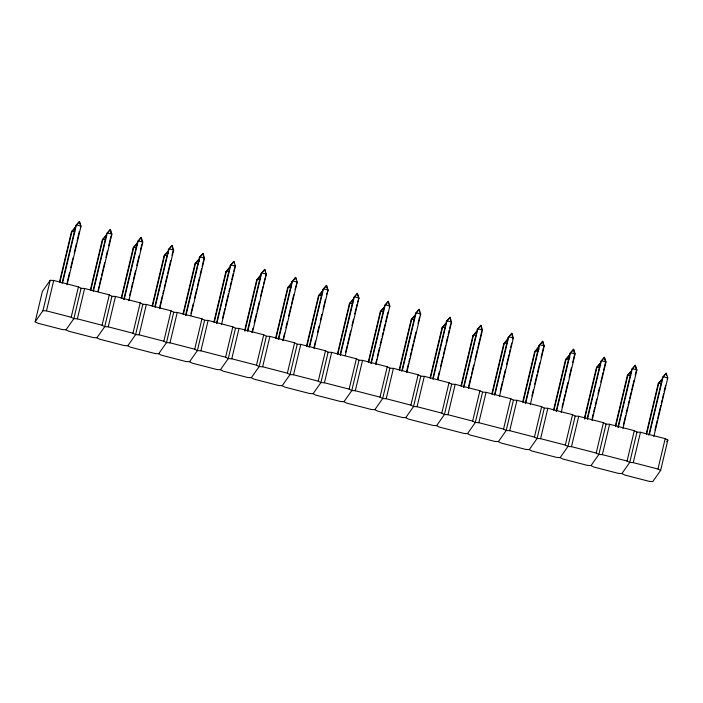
<?xml version="1.0" encoding="UTF-8"?>
<svg xmlns="http://www.w3.org/2000/svg" width="703" height="703" viewBox="0 0 703 703"><rect width="100%" height="100%" fill="white"/><g stroke="black" fill="none" stroke-linecap="round" stroke-linejoin="round"><path stroke-width="1.05" d="M35.15 321.798L42.391 291.411L50.194 280.304L53.718 280.479L78.428 286.877L81.082 288.292L84.606 288.467L109.308 294.865L111.962 296.279L115.485 296.455L140.196 302.852L142.85 304.267L146.365 304.443L171.075 310.84L173.729 312.255L177.253 312.431L201.954 318.828L204.608 320.243L208.132 320.419L232.842 326.816L235.496 328.231L239.02 328.406L263.722 334.804L266.375 336.219L269.899 336.394L294.601 342.792L297.255 344.206L300.779 344.382L325.489 350.779L328.143 352.194L331.667 352.379L356.368 358.767L359.022 360.182L362.546 360.367L387.256 366.755L389.91 368.17L393.425 368.354L418.136 374.743L420.789 376.158L424.313 376.342L449.015 382.731L451.669 384.146L455.192 384.33L479.903 390.719L482.557 392.133L486.081 392.318L510.782 398.706L513.436 400.121L516.96 400.306L541.662 406.694L544.315 408.109L547.839 408.294L572.55 414.682L575.203 416.097L578.727 416.281L603.429 422.67L606.083 424.085L609.606 424.269L634.317 430.658L636.971 432.073L640.486 432.257L665.196 438.646L667.85 440.06L660.609 470.439L652.806 481.555L649.282 481.37L624.572 474.982L621.918 473.567L618.394 473.383L593.692 466.994L591.038 465.579L587.515 465.395L562.804 459.006L560.15 457.591L556.635 457.407L531.925 451.018L529.271 449.604L525.747 449.419L501.046 443.031L498.392 441.616L494.868 441.431L470.158 435.043L467.504 433.628L463.98 433.443L439.278 427.055L436.625 425.64L433.101 425.456L408.399 419.067L405.745 417.652L402.221 417.468L377.511 411.079L374.857 409.664L371.333 409.48L346.632 403.091L343.978 401.677L340.454 401.492L315.744 395.104L313.09 393.689L309.575 393.504L284.864 387.116L282.211 385.701L278.687 385.516L253.985 379.128L251.331 377.713L247.808 377.529L223.097 371.14L220.443 369.725L216.919 369.541L192.218 363.152L189.564 361.737L186.04 361.553L161.339 355.164L158.685 353.75L155.161 353.565L130.45 347.177L127.797 345.762L124.273 345.577L99.571 339.189L96.917 337.774L93.394 337.589L68.683 331.201L66.029 329.786L62.514 329.602L37.804 323.213L35.15 321.798L42.962 310.682L50.194 280.304M42.962 310.682L46.486 310.867L53.718 280.479M59.465 282.14L71.398 232.043L75.124 227.623L71.398 232.043M59.86 282.281L72.049 231.111L74.826 231.832M62.022 283.432L75.739 225.865L79.465 221.445L81.021 226.138L67.057 284.768M62.672 282.509L76.39 224.942L81.021 226.138L80.37 227.069M67.163 282.501L69.448 272.905M70.722 267.571L73.007 257.983M74.272 252.649L76.565 243.053M77.066 240.927L79.351 231.331M660.609 470.439L657.955 469.024L633.254 462.636L629.73 462.451L627.076 461.036L602.366 454.648L598.851 454.463L596.197 453.048L571.486 446.66L567.962 446.475L565.309 445.061L540.607 438.672L537.083 438.487L534.429 437.073L509.719 430.684L506.195 430.5L503.541 429.085L478.84 422.696L475.316 422.512L472.662 421.097L447.96 414.708L444.437 414.524L441.783 413.109L417.072 406.721L413.549 406.536L410.895 405.121L386.193 398.733L382.669 398.548L380.015 397.133L355.305 390.745L351.79 390.56L349.136 389.146L324.426 382.757L320.902 382.573L318.248 381.158L293.546 374.769L290.023 374.585L287.369 373.17L262.658 366.781L259.135 366.597L256.481 365.182L231.779 358.794L228.255 358.609L225.601 357.194L200.9 350.806L197.376 350.621L194.722 349.206L170.012 342.818L166.488 342.633L163.834 341.219L139.132 334.83L135.609 334.646L132.955 333.231L108.244 326.842L104.729 326.658L102.076 325.243L77.365 318.854L73.841 318.67L71.188 317.255L78.428 286.877M81.082 288.292L73.841 318.67L66.029 329.786M77.365 318.854L84.606 288.467M90.344 290.128L102.278 240.031L106.012 235.61L106.628 237.482M90.74 290.269L102.928 239.099L105.714 239.82M93.165 290.357L106.619 233.853L110.345 229.433L111.9 234.125L98.192 291.692M93.306 291.56L107.269 232.93L111.9 234.125M98.051 290.488L99.061 286.218M99.571 284.091L101.091 277.694M101.601 275.558L104.65 262.773M105.916 257.439L107.445 251.041M108.71 245.716L110.995 236.12M102.076 325.243L109.308 294.865M111.962 296.279L104.729 326.658L96.917 337.774M108.244 326.842L115.485 296.455M121.224 298.116L133.166 248.018L136.892 243.598L137.516 245.47M121.628 298.257L133.816 247.087L136.593 247.808M123.79 299.408L137.507 241.841L141.233 237.421L142.788 242.113L128.816 300.743M124.185 299.548L138.157 240.918L142.788 242.113M129.695 295.278L130.705 291.016M131.215 288.88L132.735 282.483M133.245 280.348L135.53 270.76M136.804 265.426L139.089 255.83M140.354 250.505L141.883 244.108M132.955 333.231L140.196 302.852M142.85 304.267L135.609 334.646L127.797 345.762M139.132 334.83L146.365 304.443M152.112 306.104L164.045 256.006L167.771 251.586L168.395 253.458M152.507 306.244L164.695 255.075L167.481 255.795M154.924 306.332L168.386 249.829L172.112 245.409L173.667 250.101L159.704 308.731M155.073 307.536L169.036 248.906L173.667 250.101M159.809 306.464L162.349 295.805M162.859 293.669L163.623 290.471M164.133 288.335L165.143 284.074M165.653 281.947L167.173 275.55M167.683 273.414L170.732 260.62M172.007 255.294L173.017 251.033M163.834 341.219L171.075 310.84M173.729 312.255L166.488 342.633L158.685 353.75M170.012 342.818L177.253 312.431M182.991 314.092L194.933 263.994L198.659 259.574L199.283 261.446M183.386 314.232L195.583 263.063L198.36 263.783M185.557 315.383L199.265 257.816L203 253.396L204.555 258.089L190.838 315.656M185.952 315.524L199.916 256.894L204.555 258.089M190.952 313.38L193.237 303.793M194.503 298.459L196.787 288.863M197.297 286.736L199.582 277.14M200.091 275.005L201.612 268.608M202.121 266.481L203.905 259.02M194.722 349.206L201.954 318.828M204.608 320.243L197.376 350.621L189.564 361.737M200.9 350.806L208.132 320.419M213.879 322.079L225.812 271.982L229.538 267.562L225.812 271.982M214.274 322.22L226.463 271.05L229.24 271.771M216.436 323.371L230.153 265.804L233.879 261.384L235.435 266.077L221.463 324.707M216.832 323.512L230.804 264.882L235.435 266.077M222.596 318.169L224.881 308.582M225.391 306.446L228.431 293.652M228.941 291.525L229.705 288.327M230.215 286.191L231.225 281.929M231.735 279.794L233.255 273.397M233.765 271.27L234.784 267.008M225.601 357.194L232.842 326.816M235.496 328.231L228.255 358.609L220.443 369.725M231.779 358.794L239.02 328.406M244.758 330.067L256.692 279.97L260.418 275.55L256.692 279.97M244.899 331.28L257.342 279.038L260.128 279.759M247.57 330.296L261.033 273.792L264.759 269.372L266.314 274.065L252.351 332.695M247.72 331.5L261.683 272.869L266.314 274.065L263.379 284.583M251.955 332.554L252.966 328.292M254.24 322.967L256.525 313.371M257.034 311.236L259.319 301.64M260.585 296.315L262.869 286.719M256.481 365.182L263.722 334.804M266.375 336.219L259.135 366.597L251.331 377.713M262.658 366.781L269.899 336.394M275.638 338.055L287.58 287.958L291.306 283.537L287.58 287.958M276.042 338.196L288.23 287.026L291.007 287.747M278.203 339.347L291.912 281.78L295.647 277.36L297.202 282.052L283.23 340.683M278.599 339.487L292.571 280.857L297.202 282.052L295.023 289.372M282.834 340.542L284.61 333.081M285.884 327.756L287.404 321.359M288.678 316.025L290.963 306.429M291.473 304.302L293.757 294.706M287.369 373.17L294.601 342.792M297.255 344.206L290.023 374.585L282.211 385.701M293.546 374.769L300.779 344.382M306.526 346.043L318.459 295.945L322.185 291.525L318.459 295.945M306.921 346.184L319.109 295.014L321.886 295.735M309.083 347.335L322.8 289.768L326.526 285.348L328.081 290.04L314.118 348.67M309.733 346.412L323.45 288.845L328.081 290.04L326.667 294.17M313.969 347.467L315.498 341.069M317.528 332.545L319.048 326.148M320.322 320.814L321.842 314.417M323.116 309.092L325.401 299.496M318.248 381.158L325.489 350.779M328.143 352.194L320.902 382.573L313.09 393.689M324.426 382.757L331.667 352.379M337.405 354.031L349.338 303.933L353.073 299.513L349.338 303.933M337.8 354.171L349.997 303.002L352.774 303.722M340.226 354.259L353.679 297.756L357.405 293.336L358.961 298.028L345.252 355.595M340.366 355.463L354.33 296.833L358.961 298.028L357.555 302.158M345.612 352.256L347.141 345.858M347.651 343.732L350.692 330.937M351.966 325.603L353.486 319.206M354.76 313.881L357.045 304.285M349.136 389.146L356.368 358.767M359.022 360.182L351.79 390.56L343.978 401.677M355.305 390.745L362.546 360.367M368.293 362.019L380.226 311.921L383.952 307.501L380.226 311.921M368.688 362.159L380.877 310.99L383.653 311.71M370.85 363.31L384.567 305.743L388.293 301.323L389.849 306.016L375.877 364.646M371.246 363.451L385.218 304.821L389.849 306.016L389.198 306.947M375.736 363.442L376.755 359.18M377.256 357.045L379.55 347.449M380.051 345.322L381.58 338.925M382.089 336.79L383.1 332.528M383.61 330.392L385.13 324.004M385.639 321.869L387.924 312.273M380.015 397.133L387.256 366.755M389.91 368.17L382.669 398.548L374.857 409.664M386.193 398.733L393.425 368.354M399.172 370.006L411.106 319.909L414.832 315.489L411.106 319.909M399.568 370.147L411.756 318.977L414.542 319.698M401.729 371.298L415.447 313.731L419.173 309.311L420.728 314.004L406.765 372.634M402.38 370.376L416.097 312.809L420.728 314.004L420.078 314.935M406.615 371.43L408.399 363.969M408.909 361.834L409.664 358.635M410.174 356.509L411.193 352.238M411.694 350.112L413.223 343.714M413.733 341.579L416.018 331.992M418.048 323.459L419.568 317.062M410.895 405.121L418.136 374.743M420.789 376.158L413.549 406.536L405.745 417.652M417.072 406.721L424.313 376.342M430.051 377.994L441.994 327.897L445.72 323.477L441.994 327.897M430.447 378.135L442.644 326.965L445.421 327.686M432.872 378.223L446.326 321.719L450.061 317.299L451.616 321.992L437.899 379.558M433.013 379.427L446.976 320.796L451.616 321.992L450.966 322.923M437.503 379.418L439.278 371.957M440.553 366.623L442.837 357.036M443.347 354.901L445.632 345.305M446.133 343.178L447.662 336.781M448.171 334.646L449.182 330.384M449.692 328.248L450.711 323.986M441.783 413.109L449.015 382.731M451.669 384.146L444.437 414.524L436.625 425.64M447.96 414.708L455.192 384.33M460.94 385.982L472.873 335.885L476.599 331.464L472.873 335.885M461.335 386.123L473.523 334.953L476.3 335.674M463.497 387.274L477.214 329.707L480.94 325.287L482.495 329.979L468.523 388.61M463.892 387.415L477.864 328.784L482.495 329.979L481.845 330.911M468.637 386.342L470.922 376.746M471.432 374.611L473.717 365.024M474.991 359.69L477.275 350.094M477.776 347.967L481.59 331.974M472.662 421.097L479.903 390.719M482.557 392.133L475.316 422.512L467.504 433.628M478.84 422.696L486.081 392.318M491.819 393.97L503.752 343.872L507.478 339.452L503.752 343.872M492.214 394.111L504.403 342.941L507.188 343.662M494.385 395.262L508.093 337.695L511.819 333.275L513.375 337.967L499.411 396.597M495.035 394.339L508.744 336.772L513.375 337.967L512.724 338.899M500.281 391.132L502.566 381.536M503.076 379.4L505.36 369.813M506.635 364.479L508.919 354.883M509.429 352.757L510.185 349.558M510.694 347.423L511.714 343.161M503.541 429.085L510.782 398.706M513.436 400.121L506.195 430.5L498.392 441.616M509.719 430.684L516.96 400.306M522.698 401.958L534.64 351.86L538.366 347.44L538.99 349.312M523.102 402.098L535.291 350.929L538.067 351.649M525.264 403.25L538.973 345.683L542.707 341.263L544.263 345.955L530.29 404.585M525.659 403.39L539.632 344.76L544.263 345.955L543.612 346.887M531.925 395.921L533.454 389.524M534.719 384.19L537.004 374.602M537.514 372.467L539.799 362.871M541.073 357.546L543.357 347.95M534.429 437.073L541.662 406.694M544.315 408.109L537.083 438.487L529.271 449.604M540.607 438.672L547.839 408.294M553.586 409.946L565.52 359.848L569.245 355.428L569.869 357.3M553.982 410.086L566.17 358.917L568.947 359.637M556.143 411.237L569.861 353.671L573.586 349.25L575.142 353.943L561.179 412.573M556.539 411.378L570.511 352.748L575.142 353.943M562.048 407.107L563.068 402.845M563.569 400.71L565.098 394.313M565.607 392.177L567.892 382.59M569.158 377.256L571.442 367.66M572.717 362.335L574.492 354.874M565.309 445.061L572.55 414.682M575.203 416.097L567.962 446.475L560.15 457.591M571.486 446.66L578.727 416.281M584.465 417.934L596.399 367.836L600.134 363.416L600.749 365.288M584.606 419.146L597.058 366.904L599.835 367.625M587.286 418.162L600.74 361.658L604.466 357.238L606.021 361.931L592.058 420.561M587.427 419.366L601.39 360.736L606.021 361.931M592.172 418.294L593.183 414.032M593.692 411.896L594.712 407.635M595.213 405.499L596.742 399.102M598.007 393.777L599.536 387.379M600.801 382.045L603.086 372.449M603.596 370.323L605.371 362.862M596.197 453.048L603.429 422.67M606.083 424.085L598.851 454.463L591.038 465.579M602.366 454.648L609.606 424.269M615.353 425.921L627.287 375.824L631.013 371.404L631.637 373.275M615.749 426.062L627.937 374.892L630.714 375.613M617.911 427.213L631.628 369.646L635.354 365.226L636.909 369.919L622.937 428.549M618.306 427.354L632.278 368.724L636.909 369.919M623.306 425.21L625.591 415.622M626.101 413.487L627.621 407.09M628.13 404.963L629.15 400.692M629.651 398.566L631.18 392.169M631.689 390.033L633.974 380.437M635.24 375.112L636.259 370.85M627.076 461.036L634.317 430.658M636.971 432.073L629.73 462.451L621.918 473.567M633.254 462.636L640.486 432.257M646.233 433.909L658.166 383.812L661.892 379.392L658.166 383.812M646.628 434.05L658.816 382.88L661.602 383.601M648.79 435.201L662.507 377.634L666.233 373.214L667.788 377.906L653.825 436.537M649.44 434.278L663.157 376.711L667.788 377.906L667.138 378.838M654.95 430.008L657.235 420.412M657.744 418.276L660.794 405.482M661.295 403.355L662.059 400.156M662.569 398.021L663.588 393.759M664.089 391.624L665.618 385.226M657.955 469.024L665.196 438.646M666.646 441.765L667.85 440.06M75.739 225.865L79.465 221.445L79.922 224.257M106.619 233.853L110.345 229.433L110.951 233.176M102.278 240.031L106.012 235.61M137.507 241.841L141.233 237.421L141.83 241.164M133.166 248.018L136.892 243.598M168.386 249.829L172.112 245.409L172.718 249.152M164.045 256.006L167.771 251.586M199.265 257.816L203 253.396L203.747 258.08M194.933 263.994L198.659 259.574M230.153 265.804L233.879 261.384L234.178 263.256M261.033 273.792L264.759 269.372L265.066 271.244M291.912 281.78L295.647 277.36L295.945 279.232M322.8 289.768L326.526 285.348L326.983 288.16M353.679 297.756L357.405 293.336L357.862 296.148M384.567 305.743L388.293 301.323L388.741 304.135M415.447 313.731L419.173 309.311L419.629 312.123M446.326 321.719L450.061 317.299L450.509 320.111M477.214 329.707L480.94 325.287L481.546 329.03M508.093 337.695L511.819 333.275L512.276 336.087M538.973 345.683L542.707 341.263L543.305 345.006M534.64 351.86L538.366 347.44M569.861 353.671L573.586 349.25L574.193 352.994M565.52 359.848L569.245 355.428M600.74 361.658L604.466 357.238L605.072 360.982M596.399 367.836L600.134 363.416M631.628 369.646L635.354 365.226L635.951 368.97M627.287 375.824L631.013 371.404M662.507 377.634L666.233 373.214L666.532 375.086M46.486 310.867L71.188 317.255M265.365 273.115L265.664 274.996"/></g></svg>
